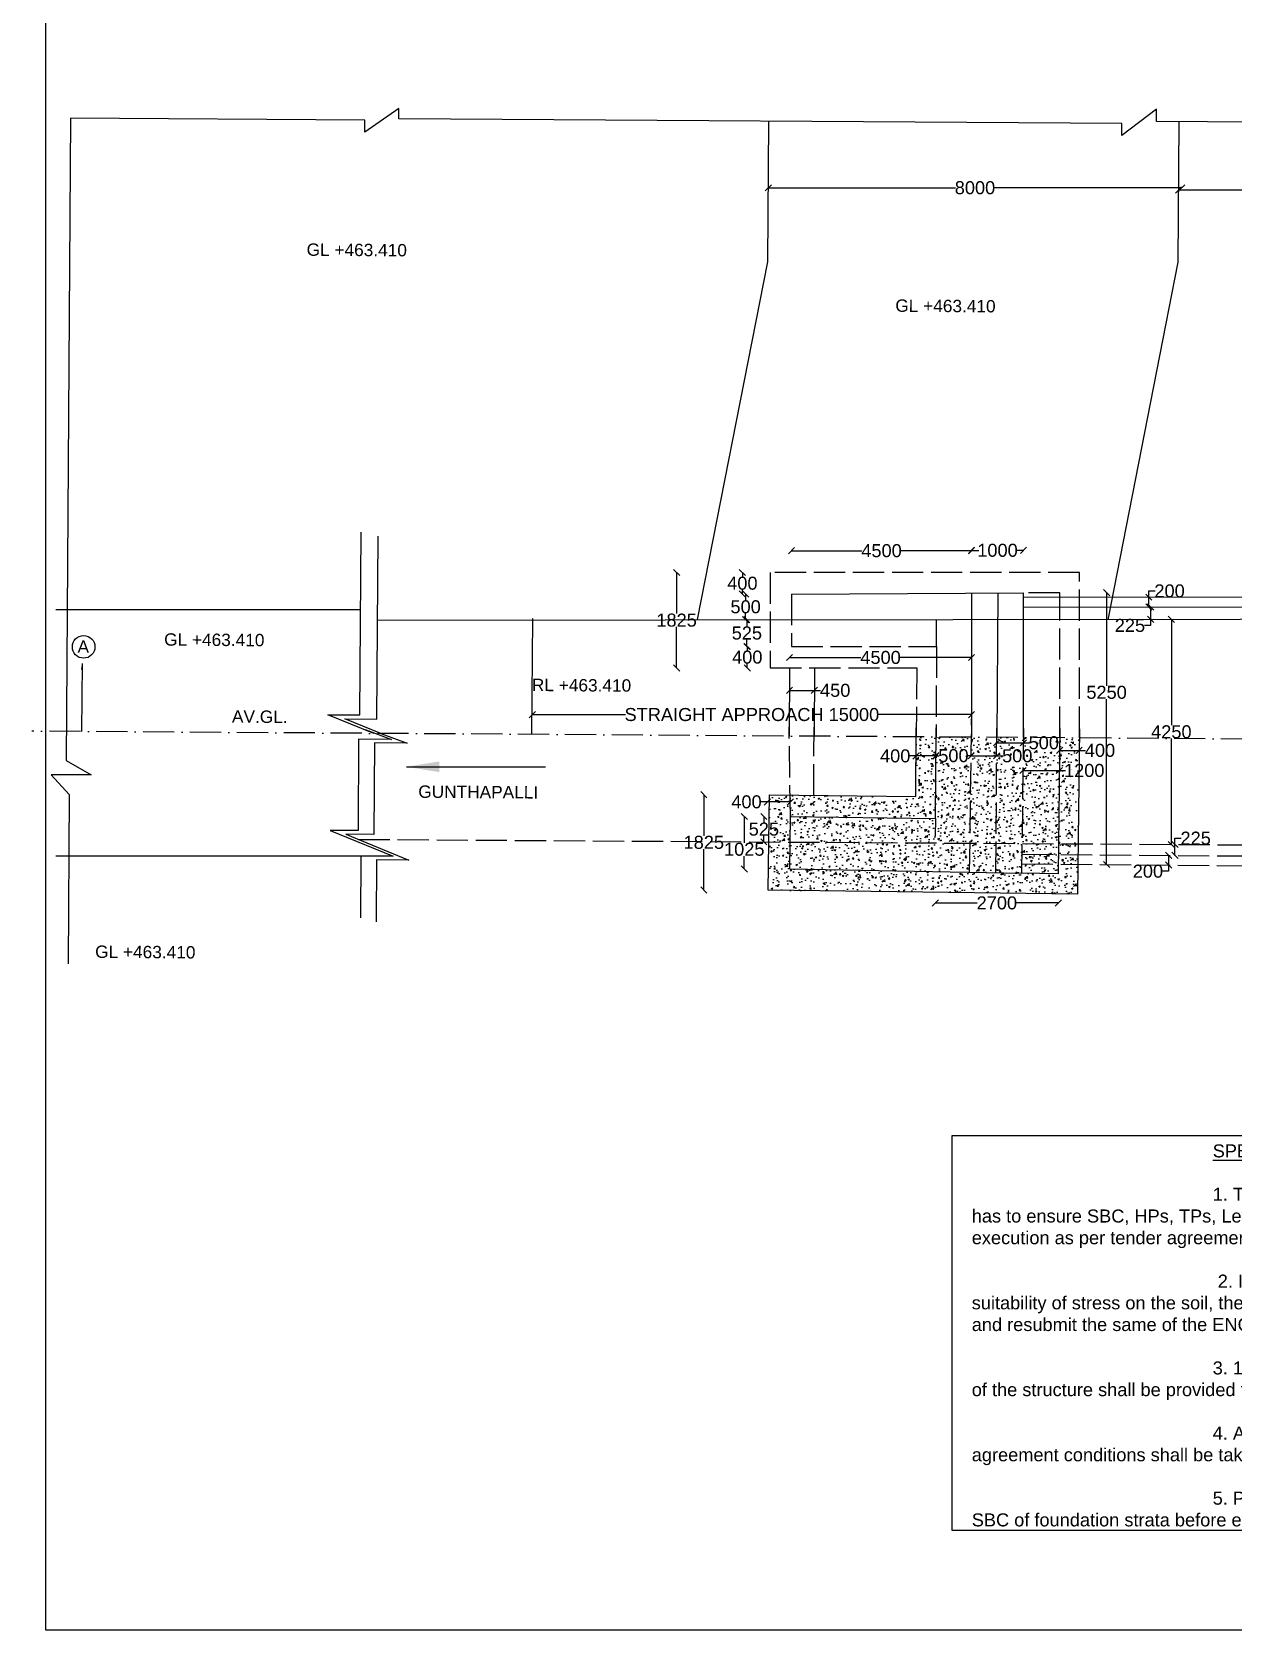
# Model space of a CAD drawing. Header units: millimetres. Extents: x 5124 to 3549337, y 2311 to 45966659.
# Drawn here: x 3098832 to 3117287, y 45923552 to 45948098 of the extents above; entities that cross this region are included whole.
import ezdxf

# ---------------------------------------------------------------- set-up
doc = ezdxf.new("R2010")
doc.units = ezdxf.units.MM
doc.header["$MEASUREMENT"] = 0
doc.linetypes.add('ACAD_ISO02W100', pattern=[15, 12, -3])
doc.linetypes.add('ACAD_ISO10W100', pattern=[18, 12, -3, 0, -3])
for name, color, linetype in [('DIMENSION', 7, 'Continuous'), ('DRAWING', 7, 'Continuous'), ('TEXT', 7, 'Continuous')]:
    doc.layers.add(name, color=color, linetype=linetype)
doc.styles.get("Standard").update_dxf_attribs({"font": 'arial.ttf', "height": 200})
doc.dimstyles.get("Standard").update_dxf_attribs({"dimtxt": 200, "dimasz": 110, "dimexe": 0.18, "dimexo": 0.0625, "dimgap": 0.09, "dimtad": 0, "dimtih": 1, "dimtoh": 1, "dimdec": 0, "dimzin": 0, "dimdsep": 46, "dimtxsty": 'Standard', "dimblk": 'OBLIQUE', "dimcen": 0.09, "dimse1": 1, "dimse2": 1, "dimadec": 0, "dimazin": 0, "dimtfac": 1, "dimtdec": 0, "dimtofl": 0, "dimtmove": 0, "dimatfit": 3, "dimfxl": 1, "dimtolj": 1, "dimtzin": 0, "dimarcsym": 0})

# ---------------------------------------------------------------- blocks, each defined once
blk = doc.blocks.new('_Oblique')
at = {"color": 0, "linetype": 'ByBlock', "lineweight": -2}
blk.add_line((-0.5, -0.5), (0.5, 0.5), dxfattribs=at)
blk = doc.blocks.new('*D70')
at = {"layer": 'Defpoints', "color": 0, "transparency": 16777216}
for p in [(3108737, 45939795), (3110176, 45939795), (3110176, 45938330)]:
    blk.add_point(p, dxfattribs=at)
at = {"layer": 'DIMENSION', "color": 0, "lineweight": -2, "transparency": 16777216}
for p, q in [((3108737, 45939795), (3108737, 45939165)), ((3108737, 45938330), (3108737, 45938960))]:
    blk.add_line(p, q, dxfattribs=at)
at = {"layer": 'DIMENSION', "color": 0, "lineweight": -2, "transparency": 16777216, "xscale": 95, "yscale": 95, "zscale": 95}
for p, rotation in [((3108737, 45939795), 90), ((3108737, 45938330), 270)]:
    blk.add_blockref('_Oblique', p, dxfattribs=dict(at, rotation=rotation))
at = {"layer": 'DIMENSION', "color": 0, "transparency": 16777216, "insert": (3108737, 45939063), "char_height": 200, "attachment_point": 5}
blk.add_mtext('\\A1;1825', dxfattribs=at)
blk = doc.blocks.new('*D71')
at = {"layer": 'Defpoints', "color": 0, "transparency": 16777216}
for p in [(3109798, 45939465), (3110503, 45939465), (3110503, 45939070)]:
    blk.add_point(p, dxfattribs=at)
at = {"layer": 'DIMENSION', "color": 0, "lineweight": -2, "transparency": 16777216}
for p, q in [((3109798, 45939465), (3109798, 45939370)), ((3109798, 45939070), (3109798, 45939165))]:
    blk.add_line(p, q, dxfattribs=at)
at = {"layer": 'DIMENSION', "color": 0, "lineweight": -2, "transparency": 16777216, "xscale": 95, "yscale": 95, "zscale": 95}
for p, rotation in [((3109798, 45939465), 90), ((3109798, 45939070), 270)]:
    blk.add_blockref('_Oblique', p, dxfattribs=dict(at, rotation=rotation))
at = {"layer": 'DIMENSION', "color": 0, "transparency": 16777216, "insert": (3109798, 45939268), "char_height": 200, "attachment_point": 5}
blk.add_mtext('\\A1;500', dxfattribs=at)
blk = doc.blocks.new('*D72')
at = {"layer": 'Defpoints', "color": 0, "transparency": 16777216}
for p in [(3109748, 45939795), (3110503, 45939795), (3110503, 45939465)]:
    blk.add_point(p, dxfattribs=at)
at = {"layer": 'DIMENSION', "color": 0, "lineweight": -2, "transparency": 16777216}
for p, q in [((3109748, 45939795), (3109748, 45939732)), ((3109748, 45939465), (3109748, 45939528))]:
    blk.add_line(p, q, dxfattribs=at)
at = {"layer": 'DIMENSION', "color": 0, "lineweight": -2, "transparency": 16777216, "xscale": 95, "yscale": 95, "zscale": 95}
for p, rotation in [((3109748, 45939795), 90), ((3109748, 45939465), 270)]:
    blk.add_blockref('_Oblique', p, dxfattribs=dict(at, rotation=rotation))
at = {"layer": 'DIMENSION', "color": 0, "transparency": 16777216, "insert": (3109748, 45939630), "char_height": 200, "attachment_point": 5}
blk.add_mtext('\\A1;400', dxfattribs=at)
blk = doc.blocks.new('*D73')
at = {"layer": 'Defpoints', "color": 0, "transparency": 16777216}
for p in [(3109817, 45939070), (3110503, 45939070), (3110503, 45938660)]:
    blk.add_point(p, dxfattribs=at)
at = {"layer": 'DIMENSION', "color": 0, "lineweight": -2, "transparency": 16777216}
for p, q in [((3109817, 45939070), (3109817, 45938967)), ((3109817, 45938660), (3109817, 45938763))]:
    blk.add_line(p, q, dxfattribs=at)
at = {"layer": 'DIMENSION', "color": 0, "lineweight": -2, "transparency": 16777216, "xscale": 95, "yscale": 95, "zscale": 95}
for p, rotation in [((3109817, 45939070), 90), ((3109817, 45938660), 270)]:
    blk.add_blockref('_Oblique', p, dxfattribs=dict(at, rotation=rotation))
at = {"layer": 'DIMENSION', "color": 0, "transparency": 16777216, "insert": (3109817, 45938865), "char_height": 200, "attachment_point": 5}
blk.add_mtext('\\A1;525', dxfattribs=at)
blk = doc.blocks.new('*D74')
at = {"layer": 'Defpoints', "color": 0, "transparency": 16777216}
for p in [(3110503, 45938660), (3109823, 45938330), (3110503, 45938330)]:
    blk.add_point(p, dxfattribs=at)
at = {"layer": 'DIMENSION', "color": 0, "lineweight": -2, "transparency": 16777216}
for p, q in [((3109823, 45938660), (3109823, 45938597)), ((3109823, 45938330), (3109823, 45938393))]:
    blk.add_line(p, q, dxfattribs=at)
at = {"layer": 'DIMENSION', "color": 0, "lineweight": -2, "transparency": 16777216, "xscale": 95, "yscale": 95, "zscale": 95}
for p, rotation in [((3109823, 45938660), 90), ((3109823, 45938330), 270)]:
    blk.add_blockref('_Oblique', p, dxfattribs=dict(at, rotation=rotation))
at = {"layer": 'DIMENSION', "color": 0, "transparency": 16777216, "insert": (3109823, 45938495), "char_height": 200, "attachment_point": 5}
blk.add_mtext('\\A1;400', dxfattribs=at)
blk = doc.blocks.new('*D75')
at = {"layer": 'Defpoints', "color": 0, "transparency": 16777216}
for p in [(3110471, 45937917), (3110854, 45937985), (3110854, 45937915)]:
    blk.add_point(p, dxfattribs=at)
at = {"layer": 'DIMENSION', "color": 0, "lineweight": -2, "transparency": 16777216}
for p, q in [((3110471, 45937985), (3110854, 45937985)), ((3110854, 45937985), (3110949, 45937985))]:
    blk.add_line(p, q, dxfattribs=at)
at = {"layer": 'DIMENSION', "color": 0, "lineweight": -2, "transparency": 16777216, "xscale": 95, "yscale": 95, "zscale": 95, "rotation": 180}
blk.add_blockref('_Oblique', (3110471, 45937985), dxfattribs=at)
at = {"layer": 'DIMENSION', "color": 0, "lineweight": -2, "transparency": 16777216, "xscale": 95, "yscale": 95, "zscale": 95}
blk.add_blockref('_Oblique', (3110854, 45937985), dxfattribs=at)
at = {"layer": 'DIMENSION', "color": 0, "transparency": 16777216, "insert": (3111174, 45937985), "char_height": 200, "attachment_point": 5}
blk.add_mtext('\\A1;450', dxfattribs=at)
blk = doc.blocks.new('*D76')
at = {"layer": 'Defpoints', "color": 0, "transparency": 16777216}
for p in [(3110473, 45938330), (3113268, 45938490), (3113268, 45938330)]:
    blk.add_point(p, dxfattribs=at)
at = {"layer": 'DIMENSION', "color": 0, "lineweight": -2, "transparency": 16777216}
for p, q in [((3110473, 45938490), (3111569, 45938490)), ((3113268, 45938490), (3112173, 45938490))]:
    blk.add_line(p, q, dxfattribs=at)
at = {"layer": 'DIMENSION', "color": 0, "lineweight": -2, "transparency": 16777216, "xscale": 95, "yscale": 95, "zscale": 95, "rotation": 180}
blk.add_blockref('_Oblique', (3110473, 45938490), dxfattribs=at)
at = {"layer": 'DIMENSION', "color": 0, "lineweight": -2, "transparency": 16777216, "xscale": 95, "yscale": 95, "zscale": 95}
blk.add_blockref('_Oblique', (3113268, 45938490), dxfattribs=at)
at = {"layer": 'DIMENSION', "color": 0, "transparency": 16777216, "insert": (3111871, 45938490), "char_height": 200, "attachment_point": 5}
blk.add_mtext('\\A1;4500', dxfattribs=at)
blk = doc.blocks.new('*D77')
at = {"layer": 'Defpoints', "color": 0, "transparency": 16777216}
for p in [(3113268, 45940130), (3110503, 45939465), (3113268, 45939465)]:
    blk.add_point(p, dxfattribs=at)
at = {"layer": 'DIMENSION', "color": 0, "lineweight": -2, "transparency": 16777216}
for p, q in [((3110503, 45940130), (3111583, 45940130)), ((3113268, 45940130), (3112188, 45940130))]:
    blk.add_line(p, q, dxfattribs=at)
at = {"layer": 'DIMENSION', "color": 0, "lineweight": -2, "transparency": 16777216, "xscale": 95, "yscale": 95, "zscale": 95, "rotation": 180}
blk.add_blockref('_Oblique', (3110503, 45940130), dxfattribs=at)
at = {"layer": 'DIMENSION', "color": 0, "lineweight": -2, "transparency": 16777216, "xscale": 95, "yscale": 95, "zscale": 95}
blk.add_blockref('_Oblique', (3113268, 45940130), dxfattribs=at)
at = {"layer": 'DIMENSION', "color": 0, "transparency": 16777216, "insert": (3111886, 45940130), "char_height": 200, "attachment_point": 5}
blk.add_mtext('\\A1;4500', dxfattribs=at)
blk = doc.blocks.new('*D78')
at = {"layer": 'Defpoints', "color": 0, "transparency": 16777216}
for p in [(3113268, 45940130), (3114067, 45940136), (3114067, 45939486)]:
    blk.add_point(p, dxfattribs=at)
at = {"layer": 'DIMENSION', "color": 0, "lineweight": -2, "transparency": 16777216}
for p, q in [((3113268, 45940136), (3113379, 45940136)), ((3114067, 45940136), (3113957, 45940136))]:
    blk.add_line(p, q, dxfattribs=at)
at = {"layer": 'DIMENSION', "color": 0, "lineweight": -2, "transparency": 16777216, "xscale": 95, "yscale": 95, "zscale": 95, "rotation": 180}
blk.add_blockref('_Oblique', (3113268, 45940136), dxfattribs=at)
at = {"layer": 'DIMENSION', "color": 0, "lineweight": -2, "transparency": 16777216, "xscale": 95, "yscale": 95, "zscale": 95}
blk.add_blockref('_Oblique', (3114067, 45940136), dxfattribs=at)
at = {"layer": 'DIMENSION', "color": 0, "transparency": 16777216, "insert": (3113668, 45940136), "char_height": 200, "attachment_point": 5}
blk.add_mtext('\\A1;1000', dxfattribs=at)
blk = doc.blocks.new('*D79')
at = {"layer": 'Defpoints', "color": 0, "transparency": 16777216}
for p in [(3112416, 45936978), (3112416, 45936915), (3112720, 45936913)]:
    blk.add_point(p, dxfattribs=at)
at = {"layer": 'DIMENSION', "color": 0, "lineweight": -2, "transparency": 16777216}
for p, q in [((3112416, 45936978), (3112321, 45936978)), ((3112720, 45936978), (3112416, 45936978))]:
    blk.add_line(p, q, dxfattribs=at)
at = {"layer": 'DIMENSION', "color": 0, "lineweight": -2, "transparency": 16777216, "xscale": 95, "yscale": 95, "zscale": 95, "rotation": 180}
blk.add_blockref('_Oblique', (3112416, 45936978), dxfattribs=at)
at = {"layer": 'DIMENSION', "color": 0, "lineweight": -2, "transparency": 16777216, "xscale": 95, "yscale": 95, "zscale": 95}
blk.add_blockref('_Oblique', (3112720, 45936978), dxfattribs=at)
at = {"layer": 'DIMENSION', "color": 0, "transparency": 16777216, "insert": (3112096, 45936978), "char_height": 200, "attachment_point": 5}
blk.add_mtext('\\A1;400', dxfattribs=at)
blk = doc.blocks.new('*D80')
at = {"layer": 'Defpoints', "color": 0, "transparency": 16777216}
for p in [(3112720, 45936974), (3113263, 45936982), (3113263, 45936967)]:
    blk.add_point(p, dxfattribs=at)
at = {"layer": 'DIMENSION', "color": 0, "lineweight": -2, "transparency": 16777216}
for p, q in [((3112720, 45936982), (3112771, 45936982)), ((3113263, 45936982), (3113212, 45936982))]:
    blk.add_line(p, q, dxfattribs=at)
at = {"layer": 'DIMENSION', "color": 0, "lineweight": -2, "transparency": 16777216, "xscale": 95, "yscale": 95, "zscale": 95, "rotation": 180}
blk.add_blockref('_Oblique', (3112720, 45936982), dxfattribs=at)
at = {"layer": 'DIMENSION', "color": 0, "lineweight": -2, "transparency": 16777216, "xscale": 95, "yscale": 95, "zscale": 95}
blk.add_blockref('_Oblique', (3113263, 45936982), dxfattribs=at)
at = {"layer": 'DIMENSION', "color": 0, "transparency": 16777216, "insert": (3112991, 45936982), "char_height": 200, "attachment_point": 5}
blk.add_mtext('\\A1;500', dxfattribs=at)
blk = doc.blocks.new('*D81')
at = {"layer": 'Defpoints', "color": 0, "transparency": 16777216}
for p in [(3113263, 45936982), (3113655, 45936979), (3113655, 45936979)]:
    blk.add_point(p, dxfattribs=at)
at = {"layer": 'DIMENSION', "color": 0, "lineweight": -2, "transparency": 16777216}
for p, q in [((3113263, 45936979), (3113655, 45936979)), ((3113655, 45936979), (3113750, 45936979))]:
    blk.add_line(p, q, dxfattribs=at)
at = {"layer": 'DIMENSION', "color": 0, "lineweight": -2, "transparency": 16777216, "xscale": 95, "yscale": 95, "zscale": 95, "rotation": 180}
blk.add_blockref('_Oblique', (3113263, 45936979), dxfattribs=at)
at = {"layer": 'DIMENSION', "color": 0, "lineweight": -2, "transparency": 16777216, "xscale": 95, "yscale": 95, "zscale": 95}
blk.add_blockref('_Oblique', (3113655, 45936979), dxfattribs=at)
at = {"layer": 'DIMENSION', "color": 0, "transparency": 16777216, "insert": (3113971, 45936979), "char_height": 200, "attachment_point": 5}
blk.add_mtext('\\A1;500', dxfattribs=at)
blk = doc.blocks.new('*D82')
at = {"layer": 'Defpoints', "color": 0, "transparency": 16777216}
for p in [(3113656, 45937148), (3114064, 45937180), (3114064, 45937143)]:
    blk.add_point(p, dxfattribs=at)
at = {"layer": 'DIMENSION', "color": 0, "lineweight": -2, "transparency": 16777216}
for p, q in [((3113656, 45937180), (3114064, 45937180)), ((3114064, 45937180), (3114159, 45937180))]:
    blk.add_line(p, q, dxfattribs=at)
at = {"layer": 'DIMENSION', "color": 0, "lineweight": -2, "transparency": 16777216, "xscale": 95, "yscale": 95, "zscale": 95, "rotation": 180}
blk.add_blockref('_Oblique', (3113656, 45937180), dxfattribs=at)
at = {"layer": 'DIMENSION', "color": 0, "lineweight": -2, "transparency": 16777216, "xscale": 95, "yscale": 95, "zscale": 95}
blk.add_blockref('_Oblique', (3114064, 45937180), dxfattribs=at)
at = {"layer": 'DIMENSION', "color": 0, "transparency": 16777216, "insert": (3114379, 45937180), "char_height": 200, "attachment_point": 5}
blk.add_mtext('\\A1;500', dxfattribs=at)
blk = doc.blocks.new('*D83')
at = {"layer": 'Defpoints', "color": 0, "transparency": 16777216}
for p in [(3114059, 45936750), (3114617, 45936754), (3114617, 45936700)]:
    blk.add_point(p, dxfattribs=at)
at = {"layer": 'DIMENSION', "color": 0, "lineweight": -2, "transparency": 16777216}
for p, q in [((3114059, 45936754), (3114617, 45936754)), ((3114617, 45936754), (3114712, 45936754))]:
    blk.add_line(p, q, dxfattribs=at)
at = {"layer": 'DIMENSION', "color": 0, "lineweight": -2, "transparency": 16777216, "xscale": 95, "yscale": 95, "zscale": 95, "rotation": 180}
blk.add_blockref('_Oblique', (3114059, 45936754), dxfattribs=at)
at = {"layer": 'DIMENSION', "color": 0, "lineweight": -2, "transparency": 16777216, "xscale": 95, "yscale": 95, "zscale": 95}
blk.add_blockref('_Oblique', (3114617, 45936754), dxfattribs=at)
at = {"layer": 'DIMENSION', "color": 0, "transparency": 16777216, "insert": (3115001, 45936754), "char_height": 200, "attachment_point": 5}
blk.add_mtext('\\A1;1200', dxfattribs=at)
blk = doc.blocks.new('*D84')
at = {"layer": 'Defpoints', "color": 0, "transparency": 16777216}
for p in [(3114622, 45937067), (3114923, 45937063), (3114923, 45937063)]:
    blk.add_point(p, dxfattribs=at)
at = {"layer": 'DIMENSION', "color": 0, "lineweight": -2, "transparency": 16777216}
for p, q in [((3114622, 45937063), (3114923, 45937063)), ((3114923, 45937063), (3115018, 45937063))]:
    blk.add_line(p, q, dxfattribs=at)
at = {"layer": 'DIMENSION', "color": 0, "lineweight": -2, "transparency": 16777216, "xscale": 95, "yscale": 95, "zscale": 95, "rotation": 180}
blk.add_blockref('_Oblique', (3114622, 45937063), dxfattribs=at)
at = {"layer": 'DIMENSION', "color": 0, "lineweight": -2, "transparency": 16777216, "xscale": 95, "yscale": 95, "zscale": 95}
blk.add_blockref('_Oblique', (3114923, 45937063), dxfattribs=at)
at = {"layer": 'DIMENSION', "color": 0, "transparency": 16777216, "insert": (3115243, 45937063), "char_height": 200, "attachment_point": 5}
blk.add_mtext('\\A1;400', dxfattribs=at)
blk = doc.blocks.new('*D85')
at = {"layer": 'Defpoints', "color": 0, "transparency": 16777216}
for p in [(3114626, 45939486), (3115344, 45939486), (3115315, 45935311)]:
    blk.add_point(p, dxfattribs=at)
at = {"layer": 'DIMENSION', "color": 0, "lineweight": -2, "transparency": 16777216}
for p, q in [((3115344, 45939486), (3115344, 45938056)), ((3115344, 45935311), (3115344, 45937852))]:
    blk.add_line(p, q, dxfattribs=at)
at = {"layer": 'DIMENSION', "color": 0, "lineweight": -2, "transparency": 16777216, "xscale": 95, "yscale": 95, "zscale": 95}
for p, rotation in [((3115344, 45939486), 90), ((3115344, 45935311), 270)]:
    blk.add_blockref('_Oblique', p, dxfattribs=dict(at, rotation=rotation))
at = {"layer": 'DIMENSION', "color": 0, "transparency": 16777216, "insert": (3115344, 45937954), "char_height": 200, "attachment_point": 5}
blk.add_mtext('\\A1;5250', dxfattribs=at)
blk = doc.blocks.new('*D86')
at = {"layer": 'Defpoints', "color": 0, "transparency": 16777216}
for p in [(3116351, 45935451), (3116297, 45935302), (3116350, 45935302)]:
    blk.add_point(p, dxfattribs=at)
at = {"layer": 'DIMENSION', "color": 0, "lineweight": -2, "transparency": 16777216}
for p, q in [((3116297, 45935451), (3116297, 45935302)), ((3116297, 45935207), (3116202, 45935207)), ((3116297, 45935302), (3116297, 45935207))]:
    blk.add_line(p, q, dxfattribs=at)
at = {"layer": 'DIMENSION', "color": 0, "lineweight": -2, "transparency": 16777216, "xscale": 95, "yscale": 95, "zscale": 95}
for p, rotation in [((3116297, 45935451), 90), ((3116297, 45935302), 270)]:
    blk.add_blockref('_Oblique', p, dxfattribs=dict(at, rotation=rotation))
at = {"layer": 'DIMENSION', "color": 0, "transparency": 16777216, "insert": (3115979, 45935207), "char_height": 200, "attachment_point": 5}
blk.add_mtext('\\A1;200', dxfattribs=at)
blk = doc.blocks.new('*D87')
at = {"layer": 'Defpoints', "color": 0, "transparency": 16777216}
for p in [(3116352, 45935619), (3116394, 45935619), (3116351, 45935451)]:
    blk.add_point(p, dxfattribs=at)
at = {"layer": 'DIMENSION', "color": 0, "lineweight": -2, "transparency": 16777216}
for p, q in [((3116394, 45935619), (3116394, 45935714)), ((3116394, 45935714), (3116489, 45935714)), ((3116394, 45935451), (3116394, 45935619))]:
    blk.add_line(p, q, dxfattribs=at)
at = {"layer": 'DIMENSION', "color": 0, "lineweight": -2, "transparency": 16777216, "xscale": 95, "yscale": 95, "zscale": 95}
for p, rotation in [((3116394, 45935619), 90), ((3116394, 45935451), 270)]:
    blk.add_blockref('_Oblique', p, dxfattribs=dict(at, rotation=rotation))
at = {"layer": 'DIMENSION', "color": 0, "transparency": 16777216, "insert": (3116713, 45935714), "char_height": 200, "attachment_point": 5}
blk.add_mtext('\\A1;225', dxfattribs=at)
blk = doc.blocks.new('*D88')
at = {"layer": 'Defpoints', "color": 0, "transparency": 16777216}
for p in [(3116339, 45939077), (3116348, 45939077), (3116352, 45935619)]:
    blk.add_point(p, dxfattribs=at)
at = {"layer": 'DIMENSION', "color": 0, "lineweight": -2, "transparency": 16777216}
for p, q in [((3116339, 45939077), (3116339, 45937450)), ((3116339, 45935619), (3116339, 45937246))]:
    blk.add_line(p, q, dxfattribs=at)
at = {"layer": 'DIMENSION', "color": 0, "lineweight": -2, "transparency": 16777216, "xscale": 95, "yscale": 95, "zscale": 95}
for p, rotation in [((3116339, 45939077), 90), ((3116339, 45935619), 270)]:
    blk.add_blockref('_Oblique', p, dxfattribs=dict(at, rotation=rotation))
at = {"layer": 'DIMENSION', "color": 0, "transparency": 16777216, "insert": (3116339, 45937348), "char_height": 200, "attachment_point": 5}
blk.add_mtext('\\A1;4250', dxfattribs=at)
blk = doc.blocks.new('*D89')
at = {"layer": 'Defpoints', "color": 0, "transparency": 16777216}
for p in [(3116021, 45939077), (3116031, 45939266), (3116032, 45939077)]:
    blk.add_point(p, dxfattribs=at)
at = {"layer": 'DIMENSION', "color": 0, "lineweight": -2, "transparency": 16777216}
for p, q in [((3116021, 45939266), (3116021, 45939077)), ((3116021, 45939077), (3116021, 45938982)), ((3116021, 45938982), (3115926, 45938982))]:
    blk.add_line(p, q, dxfattribs=at)
at = {"layer": 'DIMENSION', "color": 0, "lineweight": -2, "transparency": 16777216, "xscale": 95, "yscale": 95, "zscale": 95}
for p, rotation in [((3116021, 45939266), 90), ((3116021, 45939077), 270)]:
    blk.add_blockref('_Oblique', p, dxfattribs=dict(at, rotation=rotation))
at = {"layer": 'DIMENSION', "color": 0, "transparency": 16777216, "insert": (3115703, 45938982), "char_height": 200, "attachment_point": 5}
blk.add_mtext('\\A1;225', dxfattribs=at)
blk = doc.blocks.new('*D90')
at = {"layer": 'Defpoints', "color": 0, "transparency": 16777216}
for p in [(3115994, 45939417), (3116021, 45939417), (3116021, 45939266)]:
    blk.add_point(p, dxfattribs=at)
at = {"layer": 'DIMENSION', "color": 0, "lineweight": -2, "transparency": 16777216}
for p, q in [((3115994, 45939417), (3115994, 45939512)), ((3115994, 45939512), (3116089, 45939512)), ((3115994, 45939266), (3115994, 45939417))]:
    blk.add_line(p, q, dxfattribs=at)
at = {"layer": 'DIMENSION', "color": 0, "lineweight": -2, "transparency": 16777216, "xscale": 95, "yscale": 95, "zscale": 95}
for p, rotation in [((3115994, 45939417), 90), ((3115994, 45939266), 270)]:
    blk.add_blockref('_Oblique', p, dxfattribs=dict(at, rotation=rotation))
at = {"layer": 'DIMENSION', "color": 0, "transparency": 16777216, "insert": (3116312, 45939512), "char_height": 200, "attachment_point": 5}
blk.add_mtext('\\A1;200', dxfattribs=at)
blk = doc.blocks.new('*D91')
at = {"layer": 'Defpoints', "color": 0, "transparency": 16777216}
for p in [(3112712, 45935734), (3114603, 45935630), (3114603, 45934720)]:
    blk.add_point(p, dxfattribs=at)
at = {"layer": 'DIMENSION', "color": 0, "lineweight": -2, "transparency": 16777216}
for p, q in [((3112712, 45934720), (3113358, 45934720)), ((3114603, 45934720), (3113958, 45934720))]:
    blk.add_line(p, q, dxfattribs=at)
at = {"layer": 'DIMENSION', "color": 0, "lineweight": -2, "transparency": 16777216, "xscale": 95, "yscale": 95, "zscale": 95, "rotation": 180}
blk.add_blockref('_Oblique', (3112712, 45934720), dxfattribs=at)
at = {"layer": 'DIMENSION', "color": 0, "lineweight": -2, "transparency": 16777216, "xscale": 95, "yscale": 95, "zscale": 95}
blk.add_blockref('_Oblique', (3114603, 45934720), dxfattribs=at)
at = {"layer": 'DIMENSION', "color": 0, "transparency": 16777216, "insert": (3113658, 45934720), "char_height": 200, "attachment_point": 5}
blk.add_mtext('\\A1;2700', dxfattribs=at)
blk = doc.blocks.new('*D92')
at = {"layer": 'Defpoints', "color": 0, "transparency": 16777216}
for p in [(3110131, 45936272), (3110131, 45936022), (3110485, 45936048)]:
    blk.add_point(p, dxfattribs=at)
at = {"layer": 'DIMENSION', "color": 0, "lineweight": -2, "transparency": 16777216}
for p, q in [((3110131, 45936272), (3110036, 45936272)), ((3110485, 45936272), (3110131, 45936272))]:
    blk.add_line(p, q, dxfattribs=at)
at = {"layer": 'DIMENSION', "color": 0, "lineweight": -2, "transparency": 16777216, "xscale": 95, "yscale": 95, "zscale": 95, "rotation": 180}
blk.add_blockref('_Oblique', (3110131, 45936272), dxfattribs=at)
at = {"layer": 'DIMENSION', "color": 0, "lineweight": -2, "transparency": 16777216, "xscale": 95, "yscale": 95, "zscale": 95}
blk.add_blockref('_Oblique', (3110485, 45936272), dxfattribs=at)
at = {"layer": 'DIMENSION', "color": 0, "transparency": 16777216, "insert": (3109811, 45936272), "char_height": 200, "attachment_point": 5}
blk.add_mtext('\\A1;400', dxfattribs=at)
blk = doc.blocks.new('*D93')
at = {"layer": 'Defpoints', "color": 0, "transparency": 16777216}
for p in [(3110078, 45936048), (3110485, 45936048), (3110094, 45935658)]:
    blk.add_point(p, dxfattribs=at)
at = {"layer": 'DIMENSION', "color": 0, "lineweight": -2, "transparency": 16777216}
for p, q in [((3110078, 45936048), (3110078, 45935955)), ((3110078, 45935658), (3110078, 45935751))]:
    blk.add_line(p, q, dxfattribs=at)
at = {"layer": 'DIMENSION', "color": 0, "lineweight": -2, "transparency": 16777216, "xscale": 95, "yscale": 95, "zscale": 95}
for p, rotation in [((3110078, 45936048), 90), ((3110078, 45935658), 270)]:
    blk.add_blockref('_Oblique', p, dxfattribs=dict(at, rotation=rotation))
at = {"layer": 'DIMENSION', "color": 0, "transparency": 16777216, "insert": (3110078, 45935853), "char_height": 200, "attachment_point": 5}
blk.add_mtext('\\A1;525', dxfattribs=at)
blk = doc.blocks.new('*D94')
at = {"layer": 'Defpoints', "color": 0, "transparency": 16777216}
for p in [(3109777, 45936048), (3110485, 45936048), (3110475, 45935243)]:
    blk.add_point(p, dxfattribs=at)
at = {"layer": 'DIMENSION', "color": 0, "lineweight": -2, "transparency": 16777216}
for p, q in [((3109777, 45936048), (3109777, 45935646)), ((3109777, 45935243), (3109777, 45935441))]:
    blk.add_line(p, q, dxfattribs=at)
at = {"layer": 'DIMENSION', "color": 0, "lineweight": -2, "transparency": 16777216, "xscale": 95, "yscale": 95, "zscale": 95}
for p, rotation in [((3109777, 45936048), 90), ((3109777, 45935243), 270)]:
    blk.add_blockref('_Oblique', p, dxfattribs=dict(at, rotation=rotation))
at = {"layer": 'DIMENSION', "color": 0, "transparency": 16777216, "insert": (3109777, 45935544), "char_height": 200, "attachment_point": 5}
blk.add_mtext('\\A1;1025', dxfattribs=at)
blk = doc.blocks.new('*D95')
at = {"layer": 'Defpoints', "color": 0, "transparency": 16777216}
for p in [(3109155, 45936382), (3110163, 45936382), (3110144, 45934918)]:
    blk.add_point(p, dxfattribs=at)
at = {"layer": 'DIMENSION', "color": 0, "lineweight": -2, "transparency": 16777216}
for p, q in [((3109155, 45936382), (3109155, 45935752)), ((3109155, 45934918), (3109155, 45935548))]:
    blk.add_line(p, q, dxfattribs=at)
at = {"layer": 'DIMENSION', "color": 0, "lineweight": -2, "transparency": 16777216, "xscale": 95, "yscale": 95, "zscale": 95}
for p, rotation in [((3109155, 45936382), 90), ((3109155, 45934918), 270)]:
    blk.add_blockref('_Oblique', p, dxfattribs=dict(at, rotation=rotation))
at = {"layer": 'DIMENSION', "color": 0, "transparency": 16777216, "insert": (3109155, 45935650), "char_height": 200, "attachment_point": 5}
blk.add_mtext('\\A1;1825', dxfattribs=at)
blk = doc.blocks.new('*D104')
at = {"layer": 'Defpoints', "color": 0, "transparency": 16777216}
for p in [(3120648, 45945671), (3116450, 45945193), (3120648, 45945346)]:
    blk.add_point(p, dxfattribs=at)
at = {"layer": 'DIMENSION', "color": 0, "lineweight": -2, "transparency": 16777216}
for p, q in [((3116450, 45945671), (3118251, 45945671)), ((3120648, 45945671), (3118847, 45945671))]:
    blk.add_line(p, q, dxfattribs=at)
at = {"layer": 'DIMENSION', "color": 0, "lineweight": -2, "transparency": 16777216, "xscale": 95, "yscale": 95, "zscale": 95, "rotation": 180}
blk.add_blockref('_Oblique', (3116450, 45945671), dxfattribs=at)
at = {"layer": 'DIMENSION', "color": 0, "lineweight": -2, "transparency": 16777216, "xscale": 95, "yscale": 95, "zscale": 95}
blk.add_blockref('_Oblique', (3120648, 45945671), dxfattribs=at)
at = {"layer": 'DIMENSION', "color": 0, "transparency": 16777216, "insert": (3118549, 45945671), "char_height": 200, "attachment_point": 5}
blk.add_mtext('\\A1;5200', dxfattribs=at)
blk = doc.blocks.new('*D105')
at = {"layer": 'Defpoints', "color": 0, "transparency": 16777216}
for p in [(3110147, 45945705), (3116498, 45945718), (3110147, 45945647)]:
    blk.add_point(p, dxfattribs=at)
at = {"layer": 'DIMENSION', "color": 0, "lineweight": -2, "transparency": 16777216}
for p, q in [((3110147, 45945705), (3113024, 45945705)), ((3116498, 45945705), (3113621, 45945705))]:
    blk.add_line(p, q, dxfattribs=at)
at = {"layer": 'DIMENSION', "color": 0, "lineweight": -2, "transparency": 16777216, "xscale": 95, "yscale": 95, "zscale": 95, "rotation": 180}
blk.add_blockref('_Oblique', (3110147, 45945705), dxfattribs=at)
at = {"layer": 'DIMENSION', "color": 0, "lineweight": -2, "transparency": 16777216, "xscale": 95, "yscale": 95, "zscale": 95}
blk.add_blockref('_Oblique', (3116498, 45945705), dxfattribs=at)
at = {"layer": 'DIMENSION', "color": 0, "transparency": 16777216, "insert": (3113322, 45945705), "char_height": 200, "attachment_point": 5}
blk.add_mtext('\\A1;8000', dxfattribs=at)
blk = doc.blocks.new('*D138')
at = {"layer": 'Defpoints', "color": 0, "transparency": 16777216}
for p in [(3106520, 45937651), (3113268, 45937651), (3113268, 45937613)]:
    blk.add_point(p, dxfattribs=at)
at = {"layer": 'DIMENSION', "color": 0, "lineweight": -2, "transparency": 16777216}
for p, q in [((3106520, 45937613), (3107950, 45937613)), ((3113268, 45937613), (3111838, 45937613))]:
    blk.add_line(p, q, dxfattribs=at)
at = {"layer": 'DIMENSION', "color": 0, "lineweight": -2, "transparency": 16777216, "xscale": 95, "yscale": 95, "zscale": 95, "rotation": 180}
blk.add_blockref('_Oblique', (3106520, 45937613), dxfattribs=at)
at = {"layer": 'DIMENSION', "color": 0, "lineweight": -2, "transparency": 16777216, "xscale": 95, "yscale": 95, "zscale": 95}
blk.add_blockref('_Oblique', (3113268, 45937613), dxfattribs=at)
at = {"layer": 'DIMENSION', "color": 0, "transparency": 16777216, "insert": (3109894, 45937613), "char_height": 200, "attachment_point": 5}
blk.add_mtext('\\A1;STRAIGHT APPROACH 15000', dxfattribs=at)

msp = doc.modelspace()

# ---------------------------------------------------------------- hatches: boundary and pattern name
at = {"layer": 'DIMENSION'}
h = msp.add_hatch(dxfattribs=at)
h.set_pattern_fill('AR-CONC', color=256, scale=35)
h.set_pattern_definition([(50, (0, 0), (251.0410639, -21.9632472), [26.25, -288.75]), (355, (0, 0), (-48.5629668, 263.2672468), [21, -231]), (100.45144446, (20.92, -1.83), (202.4780964, 241.3039968), [22.3090672, -245.3997392]), (46.1842, (0, 70), (373.5344657, -57.9317483), [39.375, -433.125]), (96.6356355, (31.13, 65.17), (327.131681, 340.9415103), [33.4636197, -368.099816]), (351.184164, (0, 70), (327.1316808, 340.94151), [31.5, -346.5000003]), (21, (35, 52.5), (208.9174682, -140.9166117), [26.25, -288.75]), (326, (35, 52.5), (85.1603662, 253.8025158), [21, -231]), (71.45144474, (52.4, 40.76), (294.0778319, 112.8859035), [22.3090665, -245.3997392]), (37.5, (0, 0), (4.25594936, 116.51284884), [0, -228.2, 0, -234.5, 0, -231.875]), (7.5, (0, 0), (92.0743381, 138.04409916), [0, -133.7, 0, -222.95, 0, -88.375]), (327.5, (-78.05, 0), (186.83785266, -7.8942051), [0, -87.5, 0, -273, 0, -362.25]), (317.5, (-113.05, 0), (204.11515927, 35.0367438), [0, -113.75, 0, -181.3, 0, -257.25])])
h.paths.add_polyline_path([(3114902.5, 45935463.2), (3114601.4, 45935465.7), (3114599.5, 45935316.6), (3114900.6, 45935314.1)])
h.paths.add_polyline_path([(3112722.1, 45937269.4), (3112418.5, 45937271.3), (3112412.6, 45936353), (3110163, 45936381.9), (3110153.7, 45935657.4), (3110480.1, 45935655.4), (3110485.1, 45936048.3), (3112714.1, 45936019.7)])
h.paths.add_polyline_path([(3113266.6, 45937265.9), (3112722.1, 45937269.4), (3112714.1, 45936019.7), (3110485.1, 45936048.3), (3110480.1, 45935655.4), (3113245.6, 45935638.3)])
h.paths.add_polyline_path([(3113245.6, 45935638.3), (3110480.1, 45935655.4), (3110474.8, 45935243.2), (3113239.9, 45935191.5)], flags=17)
h.paths.add_polyline_path([(3114900.6, 45935314.1), (3114599.5, 45935316.6), (3114597.6, 45935169.4), (3114038.5, 45935176.6), (3110474.8, 45935243.2), (3110480.1, 45935655.4), (3110153.7, 45935657.4), (3110144.2, 45934917.7), (3114894.7, 45934856.7)])
h.paths.add_polyline_path([(3113646.4, 45935635.9), (3113245.6, 45935638.3), (3113239.9, 45935191.5), (3113643.5, 45935184)], flags=17)
h.paths.add_polyline_path([(3114044.4, 45935633.4), (3113646.4, 45935635.9), (3113643.5, 45935184), (3114038.5, 45935176.6), (3114038.5, 45935176.6)], flags=17)
h.paths.add_polyline_path([(3113656.8, 45937263.4), (3113266.6, 45937265.9), (3113245.6, 45935638.3), (3113646.4, 45935635.9)])
h.paths.add_polyline_path([(3114065.3, 45937260.8), (3113656.8, 45937263.4), (3113646.4, 45935635.9), (3114044.4, 45935633.4)])
h.paths.add_polyline_path([(3114624.4, 45937257.2), (3114065.3, 45937260.8), (3114044.4, 45935633.4), (3114603.5, 45935630)])
h.paths.add_polyline_path([(3114925.6, 45937255.2), (3114624.4, 45937257.2), (3114603.5, 45935630), (3114904.6, 45935628.1)])
h.paths.add_polyline_path([(3114904.6, 45935628.1), (3114603.5, 45935630), (3114601.4, 45935465.7), (3114902.5, 45935463.2)])
h.paths.add_polyline_path([(3114603.5, 45935630), (3114044.4, 45935633.4), (3114042.3, 45935470.4), (3114601.4, 45935465.7)], flags=17)
h.paths.add_polyline_path([(3114599.5, 45935316.6), (3114040.4, 45935321.4), (3114038.5, 45935176.6), (3114597.6, 45935169.4)], flags=17)
h.paths.add_polyline_path([(3114601.4, 45935465.7), (3114042.3, 45935470.4), (3114040.4, 45935321.4), (3114599.5, 45935316.6)], flags=17)

# ---------------------------------------------------------------- linework, layer by layer
for points in [[(3110502.8, 45939465.1), (3114067.1, 45939485.9)], [(3113268.4, 45939481.2), (3113268.4, 45937361.8), (3113268.4, 45937361.8)], [(3113672, 45939483.6), (3113657.7, 45937263.4)], [(3114067.1, 45937260.7), (3114067.1, 45939485.9)], [(3114067.1, 45939415.1), (3126236.9, 45939429.3)], [(3114067.1, 45939264), (3126235.9, 45939278.2)], [(3103882.8, 45939224), (3099198.6, 45939224)], [(3104141.3, 45939062.8), (3126234.7, 45939088.6)], [(3110473.5, 45938330.5), (3110466.8, 45937283.9)], [(3110857.1, 45938330.5), (3110850.3, 45937281.4)], [(3114927.4, 45937396), (3114894.7, 45934856.7), (3110144.2, 45934917.7), (3110163, 45936381.9), (3112412.6, 45936353), (3112419.4, 45937412.1)], [(3110474.8, 45935243.2), (3110485.1, 45936048.3), (3112714.1, 45936019.7), (3112723, 45937410.2)], [(3113268.4, 45937361.8), (3113267.8, 45937265.9)], [(3113269, 45937451.6), (3113269.6, 45937547.5)], [(3114626.2, 45937398), (3114597.6, 45935169.4), (3114038.5, 45935176.6)], [(3112714.1, 45936019.7), (3112712.3, 45935747.6)], [(3103883, 45935440.9), (3099198.9, 45935440.9)], [(3110474.8, 45935243.2), (3114038.5, 45935176.6)]]:
    msp.add_lwpolyline(points, dxfattribs=at)
at = {"layer": 'DIMENSION', "linetype": 'ACAD_ISO02W100'}
msp.add_lwpolyline([(3112732, 45938659.9), (3112731.5, 45939072.8)], dxfattribs=at)
at = {"layer": 'DIMENSION'}
msp.add_circle((3099626.3, 45938652.8), 173.8, dxfattribs=at)
at = {"layer": 'DRAWING'}
msp.add_lwpolyline([(3099045.6, 45966659.1), (3163919.2, 45966659.1), (3163919.2, 45923552.2), (3099045.6, 45923552.2)], close=True, dxfattribs=at)
for points in [[(3126283.3, 45946655.4), (3116108.7, 45946720.8), (3116109.9, 45946912.3), (3115576, 45946508), (3115577.1, 45946690.1), (3104468.2, 45946761.5), (3104469.3, 45946922.6), (3103946.4, 45946559.2), (3103947.6, 45946745.3), (3099423, 45946774.4), (3099359.6, 45936908.6), (3099740.5, 45936685.7), (3099126.9, 45936689.7), (3099405.1, 45936385), (3099388.4, 45933787.5)], [(3109060.3, 45939075.1), (3110140.2, 45944568.6), (3110154.1, 45946725)], [(3115366.2, 45939068.6), (3116446.1, 45944562.1), (3116460, 45946718.5)], [(3104085.2, 45937324.9), (3103379.5, 45937610.5), (3103872.4, 45937607.3), (3103890.4, 45940414.8)], [(3104192.5, 45937324.2), (3103638.7, 45937548.3), (3104131.6, 45937545.1), (3104149.6, 45940352.6)], [(3106520.7, 45939091.4), (3106509.3, 45937309.3)], [(3103949.6, 45937383.3), (3104356.3, 45937232.8), (3103851, 45937236.1), (3103842, 45935832.8), (3103413.7, 45935835.5), (3104379.7, 45935437.7), (3103885, 45935440.8), (3103878.9, 45934491.1)], [(3104192.5, 45937324.2), (3104599.2, 45937173.8), (3104093.8, 45937177), (3104084.8, 45935773.7), (3103656.5, 45935776.5), (3104622.5, 45935378.6), (3104127.8, 45935381.8), (3104121.7, 45934432.1)]]:
    msp.add_lwpolyline(points, dxfattribs=at)
at = {"layer": 'DRAWING', "linetype": 'ACAD_ISO02W100', "ltscale": 40}
for points in [[(3114927.4, 45937255.2), (3114927.4, 45939794.8), (3110176.5, 45939794.8), (3110176.5, 45938330.5), (3112426.2, 45938330.5), (3112419.4, 45937271.3)], [(3110502.8, 45939465.1), (3110502.8, 45938659.9), (3112732, 45938659.9), (3112723, 45937269.4)], [(3114626.2, 45937257.2), (3114626.2, 45939485.9), (3114067.1, 45939485.9)], [(3110485.1, 45936048.3), (3110466.8, 45937424.7)], [(3110843.6, 45936373.1), (3110850.3, 45937422.2)], [(3113239.9, 45935191.5), (3113267.1, 45937310.8), (3113267.1, 45937310.8)], [(3113643.5, 45935184), (3113657.7, 45937404.2)], [(3114067.1, 45937401.6), (3114038.5, 45935176.6)], [(3103851.1, 45935696.3), (3126212, 45935558.3)], [(3114042.3, 45935470.4), (3126210.8, 45935368.7)], [(3114040.4, 45935321.4), (3126209.8, 45935217.6)]]:
    msp.add_lwpolyline(points, dxfattribs=at)
at = {"layer": 'DRAWING', "linetype": 'ACAD_ISO10W100', "ltscale": 40}
msp.add_lwpolyline([(3126222.4, 45937182.6), (3098831.9, 45937358.6)], dxfattribs=at)
at = {"layer": 'TEXT'}
msp.add_lwpolyline([(3112971.9, 45931147.3), (3123718.1, 45931147.3), (3123718.1, 45925082), (3112971.9, 45925082)], close=True, dxfattribs=at)

# ---------------------------------------------------------------- texts
for s, height, p in [(' GL +463.410', 189.855, (3102978.1, 45944661.4)), (' GL +463.410', 189.855, (3112023.9, 45943801.1)), (' GL +463.410', 189.855, (3100788.9, 45938672.9)), ('A', 189.9, (3099532.2, 45938563)), (' RL +463.410', 189.855, (3106439.5, 45937975.2)), ('AV.GL.', 189.86, (3101904.7, 45937489.1)), ('GUNTHAPALLI', 189.855, (3104767.5, 45936335.3)), (' GL +463.410', 189.855, (3099728.9, 45933877.1))]:
    msp.add_text(s, height=height, rotation=359.63184, dxfattribs=at).set_placement(p)
at = {"layer": 'TEXT', "insert": (3113272.5, 45931011.9), "char_height": 200, "width": 10389.22, "attachment_point": 1}
msp.add_mtext("\\pi3702.2;{\\LSPECIAL CONDITIONS  \\P\\pi5194.6;\\P\\pi0;}1. The Superintending Engineer/ AVR HNSS/ ATP has to ensure SBC, HPs, TPs, Levels, Location, Suitability of Structure before execution as per tender agreement.\\P\\P 2. If there is a change in above particulars like HP's, suitability of stress on the soil, the designs & drawings have to be revised by the firm and resubmit the same of the ENC/ TGP/ SKHT for approval \\P\\P3. 100 mm thick lining in CC MI5 grade on either side of the structure shall be provided for a length as per agreement. \\P\\P4. Any deviation in design & drawing with respect to agreement conditions shall be taken off before execution \\P\\P5. Plate load test shall be conducted to ensure the SBC of foundation strata before execution. ", dxfattribs=at)

# ---------------------------------------------------------------- dimensions: what is measured, and where the dimension line sits
at = {"layer": 'DIMENSION'}
for base, p1, p2, text, picture, middle in [((3110147.2, 45945705.1), (3116497.7, 45945718.5), (3110147.2, 45945646.8), '8000', '*D105', (3113322.4, 45945705.1)), ((3120647.9, 45945671), (3116450.2, 45945193), (3120647.9, 45945345.9), '5200', '*D104', (3118549, 45945671)), ((3113268.4, 45940129.7), (3110502.8, 45939465.1), (3113268.4, 45939465.1), '4500', '*D77', (3111885.6, 45940129.7)), ((3114067.1, 45940136.2), (3113268.4, 45940129.7), (3114067.1, 45939485.9), '1000', '*D78', (3113667.8, 45940136.2)), ((3113268.4, 45938490), (3110473.5, 45938330.5), (3113268.4, 45938330.5), '4500', '*D76', (3111870.9, 45938490)), ((3113268.4, 45937613.4), (3106519.5, 45937650.6), (3113268.4, 45937650.6), 'STRAIGHT APPROACH 15000', '*D138', (3109894, 45937613.4)), ((3110854.4, 45937984.7), (3110470.8, 45937917), (3110854.4, 45937914.5), '450', '*D75', (3111174.1, 45937984.7)), ((3114063.8, 45937179.6), (3113656.1, 45937148.4), (3114063.8, 45937143.2), '500', '*D82', (3114379.5, 45937179.6)), ((3112416.2, 45936978.4), (3112719.8, 45936912.7), (3112416.2, 45936914.7), '400', '*D79', (3112096.5, 45936978.4)), ((3113262.7, 45936982.3), (3112720.2, 45936973.7), (3113262.7, 45936966.7), '500', '*D80', (3112991.5, 45936982.3)), ((3113655, 45936979.1), (3113262.9, 45936981.6), (3113655, 45936979.1), '500', '*D81', (3113970.7, 45936979.1)), ((3114923.1, 45937063.4), (3114622, 45937067.3), (3114923.1, 45937063.4), '400', '*D84', (3115242.8, 45937063.4)), ((3114617.2, 45936754.3), (3114058.8, 45936750.1), (3114617.2, 45936699.9), '1200', '*D83', (3115001.2, 45936754.3)), ((3110131, 45936271.9), (3110485.1, 45936048.3), (3110131, 45936022.4), '400', '*D92', (3109811.3, 45936271.9)), ((3114603.5, 45934720), (3112712.3, 45935733.5), (3114603.5, 45935630), '2700', '*D91', (3113657.9, 45934720))]:
    dim = msp.add_linear_dim(base=base, p1=p1, p2=p2, text=text, dimstyle='Standard', override={"dimasz": 95, "dimarcsym": 1}, dxfattribs=at)
    dim.commit()
    dim.dimension.update_dxf_attribs({"geometry": picture, "text_midpoint": middle})
for base, p1, p2, text, picture, middle in [((3108737, 45939794.8), (3110176.5, 45938330.5), (3110176.5, 45939794.8), '1825', '*D70', (3108737, 45939062.6)), ((3109748.3, 45939794.8), (3110502.8, 45939465.1), (3110502.8, 45939794.8), '400', '*D72', (3109748.3, 45939630)), ((3115994.3, 45939417.4), (3116021, 45939266.2), (3116020.8, 45939417.4), '200', '*D90', (3116311.7, 45939512.4)), ((3109797.6, 45939465.1), (3110502.8, 45939070.2), (3110502.8, 45939465.1), '500', '*D71', (3109797.6, 45939267.7)), ((3116021.4, 45939076.7), (3116031.3, 45939266.3), (3116031.5, 45939076.7), '225', '*D89', (3115702.9, 45938981.7)), ((3109817.3, 45939070.2), (3110502.8, 45938659.9), (3110502.8, 45939070.2), '525', '*D73', (3109817.3, 45938865)), ((3116339.2, 45939077), (3116352.2, 45935619.2), (3116348.2, 45939077), '4250', '*D88', (3116339.2, 45937348.1)), ((3109823.5, 45938330.5), (3110502.8, 45938659.9), (3110502.8, 45938330.5), '400', '*D74', (3109823.5, 45938495.2)), ((3109154.8, 45936381.9), (3110144.2, 45934917.7), (3110163, 45936381.9), '1825', '*D95', (3109154.8, 45935649.8)), ((3110077.9, 45936048.3), (3110093.9, 45935657.8), (3110485.1, 45936048.3), '525', '*D93', (3110077.9, 45935853.1)), ((3116394.4, 45935619.2), (3116351.2, 45935451.1), (3116352.2, 45935619.2), '225', '*D87', (3116712.9, 45935714.2)), ((3116296.6, 45935301.7), (3116351.2, 45935451.1), (3116349.9, 45935301.7), '200', '*D86', (3115979.3, 45935206.7))]:
    dim = msp.add_linear_dim(base=base, p1=p1, p2=p2, angle=90, text=text, dimstyle='Standard', override={"dimasz": 95, "dimarcsym": 1}, dxfattribs=at)
    dim.commit()
    dim.dimension.update_dxf_attribs({"geometry": picture, "text_midpoint": middle})
for base, p1, p2, text, picture, middle in [((3115344.4, 45939485.9), (3115315.3, 45935310.5), (3114626.2, 45939485.9), '5250', '*D85', (3115344.4, 45937953.9)), ((3109776.6, 45936048.3), (3110474.8, 45935243.2), (3110485.1, 45936048.3), '1025', '*D94', (3109776.6, 45935543.5))]:
    dim = msp.add_linear_dim(base=base, p1=p1, p2=p2, angle=90, text=text, dimstyle='Standard', override={"dimasz": 95, "dimarcsym": 1}, dxfattribs=at)
    dim.commit()
    dim.dimension.update_dxf_attribs({"geometry": picture, "text_midpoint": middle, "dimtype": 160})

# ---------------------------------------------------------------- leaders
msp.add_leader([(3099601, 45938399), (3099594.3, 45937353.7)], dimstyle='Standard', override={"dimasz": 95, "dimgap": 0.09, "dimtad": 0, "dimarcsym": 1}, dxfattribs=at)
at = {"layer": 'DIMENSION', "path_type": 1}
msp.add_leader([(3104589.5, 45936811.3), (3106721.3, 45936811.8)], dimstyle='Standard', override={"dimasz": 500, "dimgap": 0.09, "dimtad": 0, "dimarcsym": 1}, dxfattribs=at)

doc.saveas('drawing.dxf')
